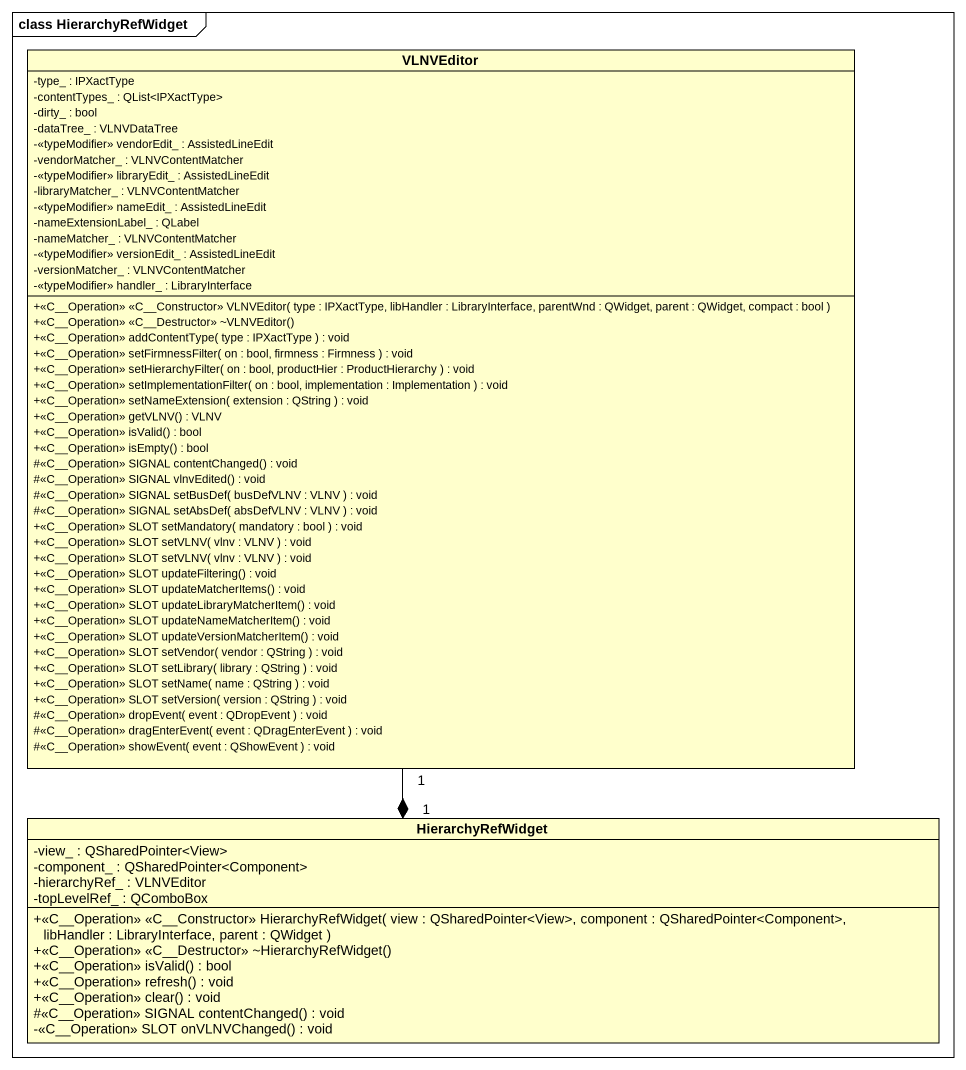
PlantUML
@startuml
mainframe class HierarchyRefWidget
hide circle
hide empty members
skinparam classAttributeIconSize 0
class VLNVEditor {
  -type_ : IPXactType
  -contentTypes_ : QList<IPXactType>
  -dirty_ : bool
  -dataTree_ : VLNVDataTree
  -<<typeModifier>> vendorEdit_ : AssistedLineEdit
  -vendorMatcher_ : VLNVContentMatcher
  -<<typeModifier>> libraryEdit_ : AssistedLineEdit
  -libraryMatcher_ : VLNVContentMatcher
  -<<typeModifier>> nameEdit_ : AssistedLineEdit
  -nameExtensionLabel_ : QLabel
  -nameMatcher_ : VLNVContentMatcher
  -<<typeModifier>> versionEdit_ : AssistedLineEdit
  -versionMatcher_ : VLNVContentMatcher
  -<<typeModifier>> handler_ : LibraryInterface
  +<<C~__Operation>> <<C~__Constructor>> VLNVEditor( type : IPXactType, libHandler : LibraryInterface, parentWnd : QWidget, parent : QWidget, compact : bool )
  +<<C~__Operation>> <<C~__Destructor>> ~VLNVEditor()
  +<<C__Operation>> addContentType( type : IPXactType ) : void
  +<<C__Operation>> setFirmnessFilter( on : bool, firmness : Firmness ) : void
  +<<C__Operation>> setHierarchyFilter( on : bool, productHier : ProductHierarchy ) : void
  +<<C__Operation>> setImplementationFilter( on : bool, implementation : Implementation ) : void
  +<<C__Operation>> setNameExtension( extension : QString ) : void
  +<<C__Operation>> getVLNV() : VLNV
  +<<C__Operation>> isValid() : bool
  +<<C__Operation>> isEmpty() : bool
  #<<C__Operation>> SIGNAL contentChanged() : void
  #<<C__Operation>> SIGNAL vlnvEdited() : void
  #<<C__Operation>> SIGNAL setBusDef( busDefVLNV : VLNV ) : void
  #<<C__Operation>> SIGNAL setAbsDef( absDefVLNV : VLNV ) : void
  +<<C__Operation>> SLOT setMandatory( mandatory : bool ) : void
  +<<C__Operation>> SLOT setVLNV( vlnv : VLNV ) : void
  +<<C__Operation>> SLOT setVLNV( vlnv : VLNV ) : void
  +<<C__Operation>> SLOT updateFiltering() : void
  +<<C__Operation>> SLOT updateMatcherItems() : void
  +<<C__Operation>> SLOT updateLibraryMatcherItem() : void
  +<<C__Operation>> SLOT updateNameMatcherItem() : void
  +<<C__Operation>> SLOT updateVersionMatcherItem() : void
  +<<C__Operation>> SLOT setVendor( vendor : QString ) : void
  +<<C__Operation>> SLOT setLibrary( library : QString ) : void
  +<<C__Operation>> SLOT setName( name : QString ) : void
  +<<C__Operation>> SLOT setVersion( version : QString ) : void
  #<<C__Operation>> dropEvent( event : QDropEvent ) : void
  #<<C__Operation>> dragEnterEvent( event : QDragEnterEvent ) : void
  #<<C__Operation>> showEvent( event : QShowEvent ) : void
}
class HierarchyRefWidget {
  -view_ : QSharedPointer<View>
  -component_ : QSharedPointer<Component>
  -hierarchyRef_ : VLNVEditor
  -topLevelRef_ : QComboBox
  +<<C~__Operation>> <<C~__Constructor>> HierarchyRefWidget( view : QSharedPointer<View>, component : QSharedPointer<Component>, libHandler : LibraryInterface, parent : QWidget )
  +<<C~__Operation>> <<C~__Destructor>> ~HierarchyRefWidget()
  +<<C__Operation>> isValid() : bool
  +<<C__Operation>> refresh() : void
  +<<C__Operation>> clear() : void
  #<<C__Operation>> SIGNAL contentChanged() : void
  -<<C__Operation>> SLOT onVLNVChanged() : void
}
HierarchyRefWidget "1" *-up- "1" VLNVEditor
@enduml
